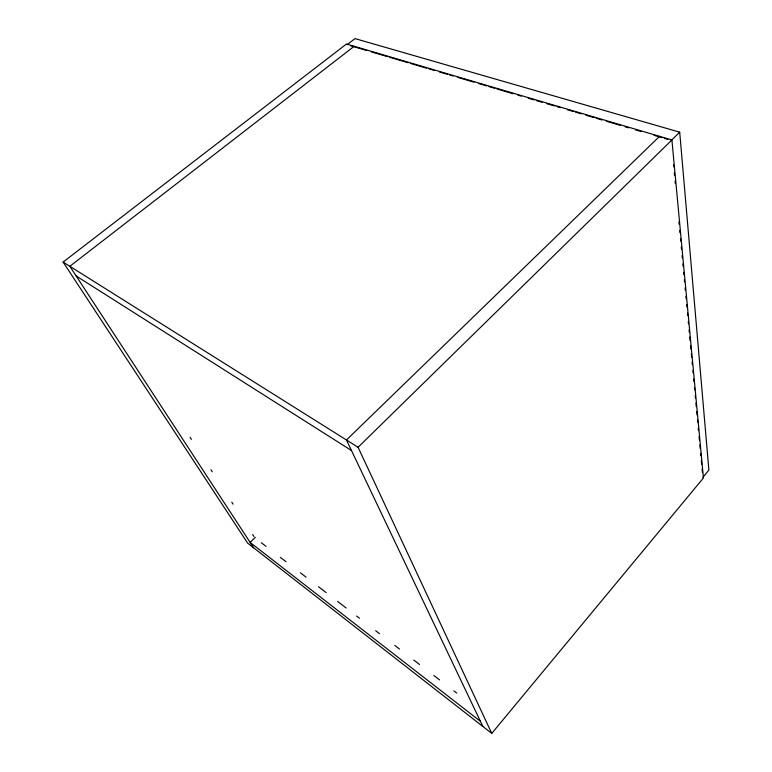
<?xml version="1.0" encoding="UTF-8"?>
<svg xmlns="http://www.w3.org/2000/svg" width="772" height="772" viewBox="0 0 772 772"><rect width="100%" height="100%" fill="white"/><g stroke="black" fill="none" stroke-linecap="round" stroke-linejoin="round"><path stroke-width="1.16" d="M702.887 477.347L708.889 470.109L679.707 132.176L355.014 38.6L347.082 44.708M491.764 733.4L703.437 477.955L671.901 139.964L346.474 44.014L63.111 262.075L247.638 543.121L491.764 733.4L358.073 447.277L63.111 262.075M671.273 140.427L679.707 132.176M358.073 447.277L671.901 139.964M255.3 537.341L250.118 542.398L480.425 721.337M659.568 136.326L346.454 439.982L482.867 726.462M354.184 46.291L69.837 266.301L253.66 547.811M350.546 45.731L366.7 50.498M371.313 51.859L387.467 56.626M389.773 57.311L408.234 62.764M410.54 63.439L426.694 68.216M429 68.891L434.771 70.599M439.384 71.96L447.461 74.344M449.767 75.029L453.222 76.042M457.844 77.412L473.989 82.179M478.611 83.54L486.688 85.924M488.994 86.609L494.756 88.307M497.072 88.992L513.216 93.759M517.838 95.12L521.293 96.143M528.222 98.189L533.983 99.887M536.289 100.572L542.06 102.271M546.673 103.641L554.75 106.025M557.056 106.7L560.52 107.723M567.439 109.769L573.21 111.467M575.516 112.152L581.287 113.86M585.9 115.221L593.977 117.605M596.283 118.28L602.054 119.988M606.667 121.349L620.514 125.44M625.127 126.801L628.591 127.824M635.51 129.87L641.281 131.568M653.971 135.312L662.048 137.696M664.354 138.381L667.819 139.404M76.139 275.951L351.482 450.539M261.274 542.697L266.041 546.364M280.342 557.365L286.065 561.775M300.366 572.776L306.079 577.176M318.479 586.71L326.102 592.578M337.547 601.388L346.126 607.989M356.616 616.056L359.482 618.256M375.684 630.734L379.496 633.667M394.753 645.402L399.52 649.069M413.821 660.07L419.543 664.48M433.845 675.481L439.567 679.881M453.868 690.882L456.734 693.082M190.095 437.357L191.398 439.384M210.939 469.752L212.242 471.769M231.793 502.138L233.096 504.164M252.647 534.523L253.949 536.55M673.522 164.407L673.753 166.8M674.313 172.803L674.535 175.196M675.104 181.188L675.326 183.591M678.926 221.96L679.148 224.353M679.717 230.345L679.939 232.748M680.499 238.741L680.73 241.144M681.29 247.137L681.512 249.53M682.081 255.532L682.303 257.925M682.863 263.918L683.085 266.321M683.654 272.313L683.876 274.716M684.33 279.512L684.552 281.905M685.111 287.898L685.343 290.301M685.903 296.294L686.125 298.696M686.694 304.689L686.916 307.082M687.476 313.085L687.698 315.478M688.267 321.47L688.489 323.873M689.049 329.866L689.28 332.269M689.724 337.065L690.062 340.655M690.515 345.451L690.853 349.05M691.307 353.846L691.635 357.446M692.088 362.242L692.31 364.635M692.88 370.637L693.102 373.03M693.661 379.023L693.893 381.426M694.453 387.419L694.675 389.821M695.244 395.814L695.466 398.207M695.919 403.003L696.247 406.603M696.701 411.399L697.039 414.998M697.492 419.794L697.714 422.188M698.274 428.19L698.506 430.583M699.065 436.576L699.403 440.175M699.857 444.971L700.194 448.571M700.638 453.367L700.86 455.76M701.314 460.556L701.652 464.155M702.105 468.951L702.443 472.551"/></g></svg>
